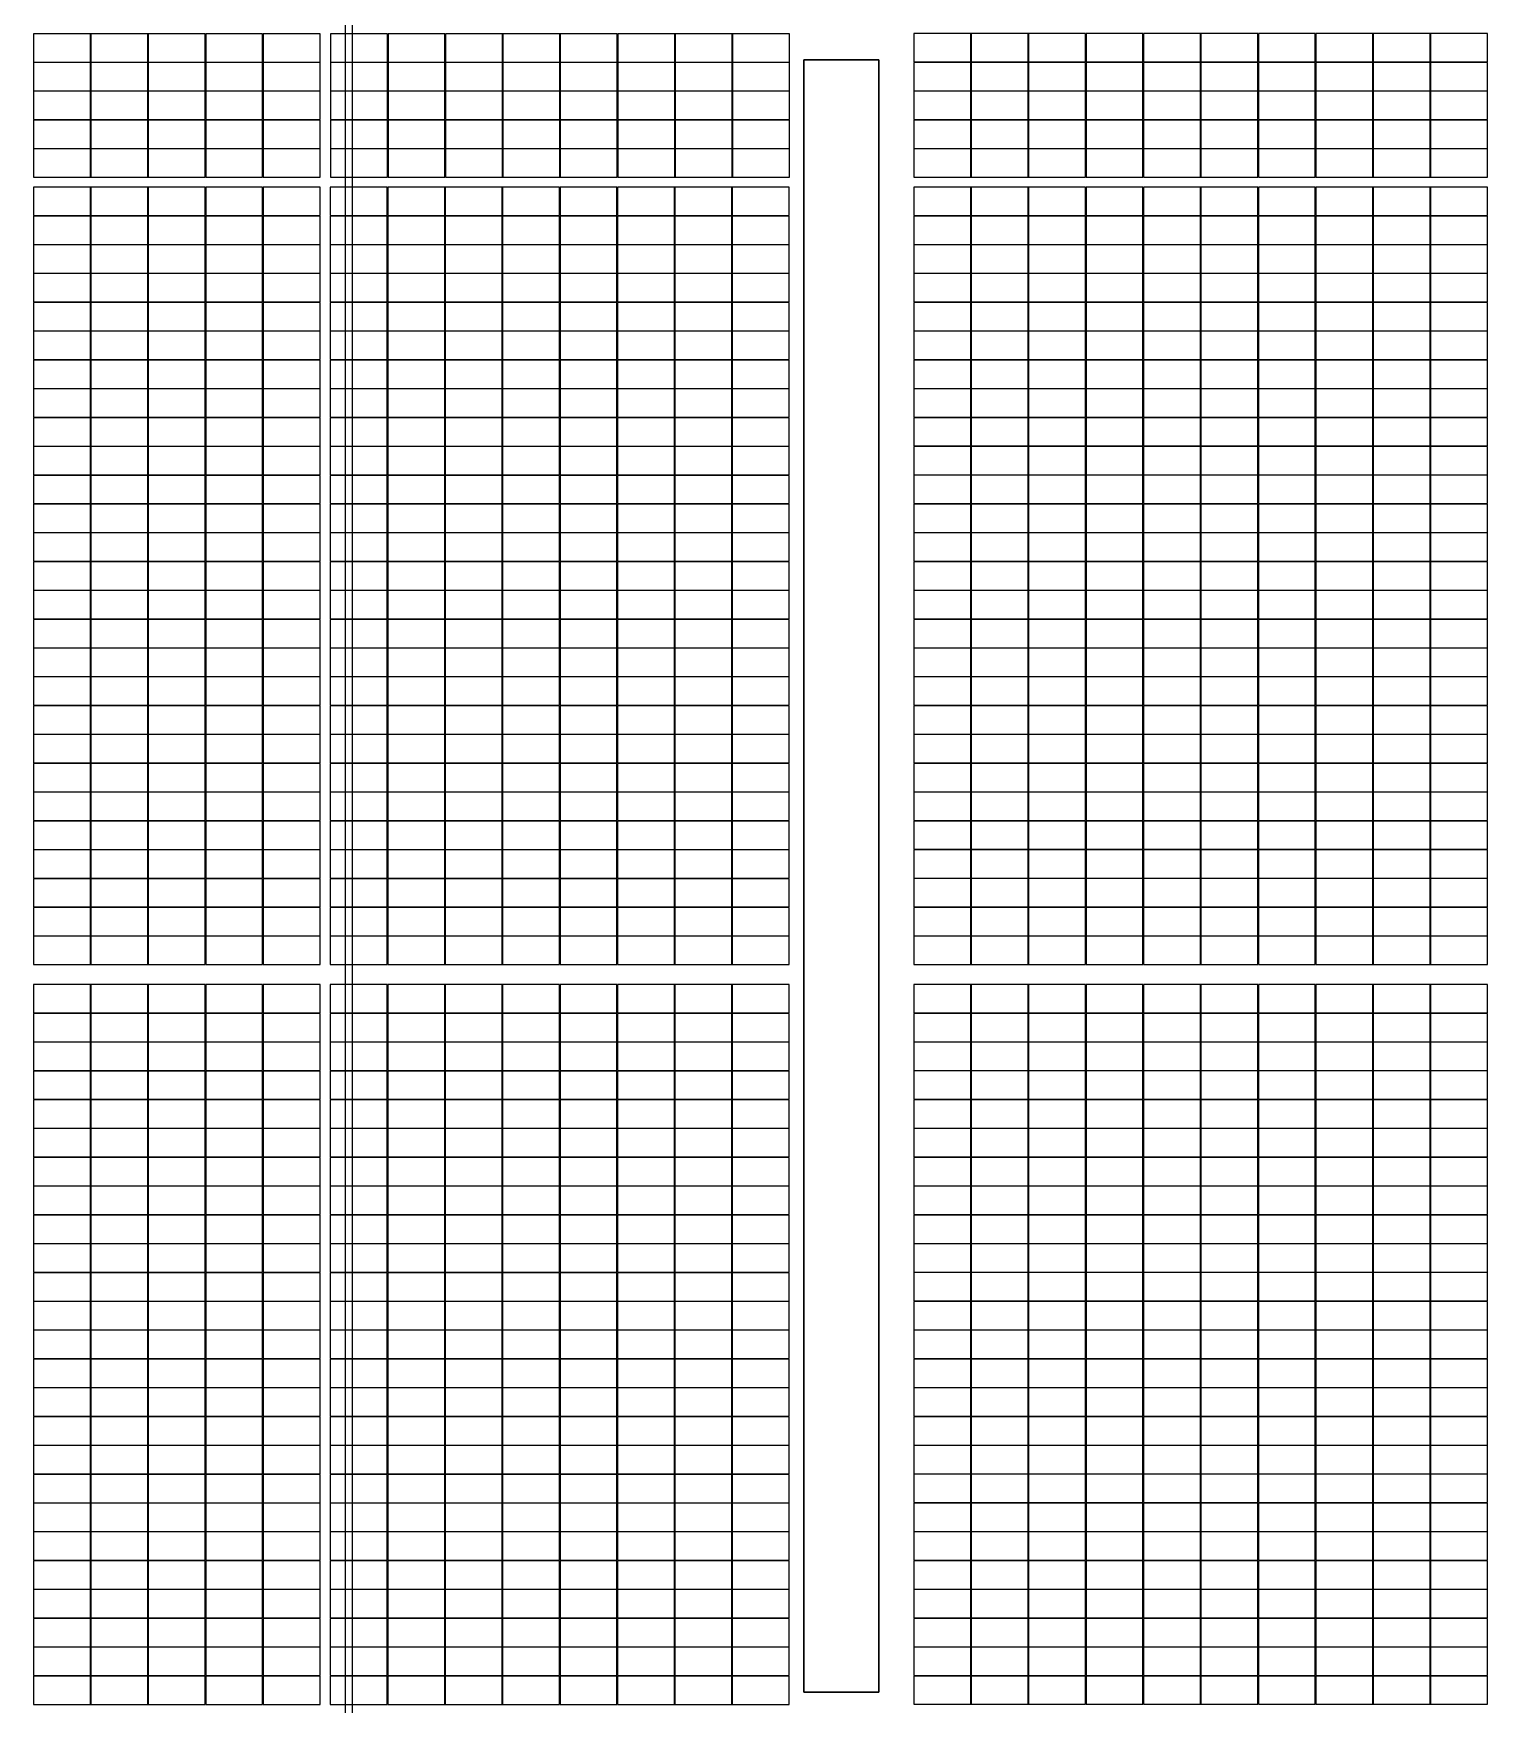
# Model space of a CAD drawing. Header units: millimetres. Extents: x 1218 to 2690, y 1163 to 1758.
# Drawn here: x 1601.8 to 1660, y 1419.1 to 1485.9 of the extents above; entities that cross this region are included whole.
import ezdxf

# ---------------------------------------------------------------- set-up
doc = ezdxf.new("R2010")
doc.units = ezdxf.units.MM
for name, color, linetype in [('WALL', 9, 'Continuous'), ('组件', 7, 'ByLayer'), ('障碍物', 7, 'ByLayer')]:
    doc.layers.add(name, color=color, linetype=linetype)

# ---------------------------------------------------------------- blocks, each defined once
blk = doc.blocks.new('DT1')
at = {"layer": 'WALL'}
blk.add_lwpolyline([(407109.9, 1865403.7), (407109.9, 2022803.7), (406809.9, 2022803.7), (406809.9, 1865403.7)], close=True, dxfattribs=at)
blk.add_lwpolyline([(428159.9, 1948503.7), (428159.9, 2013803.7), (425159.9, 2013803.7), (425159.9, 1948503.7), (428159.9, 1948503.7)], dxfattribs=at)
blk = doc.blocks.new('*U586')
at = {"color": 0}
blk.add_polyline3d([(0, 0, 0), (-227.8, 0, 0), (-227.8, -113.3, 5.8), (0, -113.3, 5.8)], close=True, dxfattribs=at)
at = {"flags": 1}
for tag in ['mounting-hole-spacing1', 'mounting-hole-spacing2', 'module-material', 'vmpo', 'voco', 'silicon-material', 'panel-length', 'panel-width', 'panel-height', 'userid', 'theme', 'note', 'name', 'pmax', 'company-name', 'id', 'impo', 'isco']:
    blk.add_attdef(tag, (0, 0), '', height=2.5, dxfattribs=at)
blk = doc.blocks.new('*U587')
at = {"layer": '组件', "color": 231}
for p in [(-26414.3, 7074.4, 1250.4), (-26184.5, 7074.4, 1250.4), (-25954.7, 7074.4, 1250.4), (-25724.9, 7074.4, 1250.4), (-25495.1, 7074.4, 1250.4), (-25225.3, 7074.4, 1250.4), (-24995.5, 7074.4, 1250.4), (-24765.7, 7074.4, 1250.4), (-24535.9, 7074.4, 1250.4), (-24306.1, 7074.4, 1250.4), (-24076.3, 7074.4, 1250.4), (-23846.5, 7074.4, 1250.4), (-23616.7, 7074.4, 1250.4), (-22891.8, 7074.5, 1250.4), (-22662, 7074.5, 1250.4), (-22432.2, 7074.5, 1250.4), (-22202.4, 7074.5, 1250.4), (-21972.6, 7074.5, 1250.4), (-21742.8, 7074.5, 1250.4), (-21513, 7074.5, 1250.4), (-21283.2, 7074.5, 1250.4), (-26414.3, 6959.1, 1256.3), (-26184.5, 6959.1, 1256.3), (-25954.7, 6959.1, 1256.3), (-25724.9, 6959.1, 1256.3), (-25495.1, 6959.1, 1256.3), (-25225.3, 6959.1, 1256.3), (-24995.5, 6959.1, 1256.3), (-24765.7, 6959.1, 1256.3), (-24535.9, 6959.1, 1256.3), (-24306.1, 6959.1, 1256.3), (-24076.3, 6959.1, 1256.3), (-23846.5, 6959.1, 1256.3), (-23616.7, 6959.1, 1256.3), (-22891.8, 6959.2, 1256.3), (-22662, 6959.2, 1256.3), (-22432.2, 6959.2, 1256.3), (-22202.4, 6959.2, 1256.3), (-21972.6, 6959.2, 1256.3), (-21742.8, 6959.2, 1256.3), (-21513, 6959.2, 1256.3), (-21283.2, 6959.2, 1256.3), (-26414.3, 6843.9, 1262.2), (-26184.5, 6843.9, 1262.2), (-25954.7, 6843.9, 1262.2), (-25724.9, 6843.9, 1262.2), (-25495.1, 6843.9, 1262.2), (-25225.3, 6843.9, 1262.2), (-24995.5, 6843.9, 1262.2), (-24765.7, 6843.9, 1262.2), (-24535.9, 6843.9, 1262.2), (-24306.1, 6843.9, 1262.2), (-24076.3, 6843.9, 1262.2), (-23846.5, 6843.9, 1262.2), (-23616.7, 6843.9, 1262.2), (-22891.8, 6844, 1262.2), (-22662, 6844, 1262.2), (-22432.2, 6844, 1262.2), (-22202.4, 6844, 1262.2), (-21972.6, 6844, 1262.2), (-21742.8, 6844, 1262.2), (-21513, 6844, 1262.2), (-21283.2, 6844, 1262.2), (-26414.3, 6728.6, 1268), (-26184.5, 6728.6, 1268), (-25954.7, 6728.6, 1268), (-25724.9, 6728.6, 1268), (-25495.1, 6728.6, 1268), (-25225.3, 6728.6, 1268), (-24995.5, 6728.6, 1268), (-24765.7, 6728.6, 1268), (-24535.9, 6728.6, 1268), (-24306.1, 6728.6, 1268), (-24076.3, 6728.6, 1268), (-23846.5, 6728.6, 1268), (-23616.7, 6728.6, 1268), (-22891.8, 6728.7, 1268), (-22662, 6728.7, 1268), (-22432.2, 6728.7, 1268), (-22202.4, 6728.7, 1268), (-21972.6, 6728.7, 1268), (-21742.8, 6728.7, 1268), (-21513, 6728.7, 1268), (-21283.2, 6728.7, 1268), (-26414.3, 6613.4, 1273.9), (-26184.5, 6613.4, 1273.9), (-25954.7, 6613.4, 1273.9), (-25724.9, 6613.4, 1273.9), (-25495.1, 6613.4, 1273.9), (-25225.3, 6613.4, 1273.9), (-24995.5, 6613.4, 1273.9), (-24765.7, 6613.4, 1273.9), (-24535.9, 6613.4, 1273.9), (-24306.1, 6613.4, 1273.9), (-24076.3, 6613.4, 1273.9), (-23846.5, 6613.4, 1273.9), (-23616.7, 6613.4, 1273.9), (-22891.8, 6613.5, 1273.9), (-22662, 6613.5, 1273.9), (-22432.2, 6613.5, 1273.9), (-22202.4, 6613.5, 1273.9), (-21972.6, 6613.5, 1273.9), (-21742.8, 6613.5, 1273.9), (-21513, 6613.5, 1273.9), (-21283.2, 6613.5, 1273.9), (-26414.3, 6460.2, 1281.7), (-26184.5, 6460.2, 1281.7), (-25954.7, 6460.2, 1281.7), (-25724.9, 6460.2, 1281.7), (-25495.1, 6460.2, 1281.7), (-25226.4, 6460.2, 1281.7), (-24996.6, 6460.2, 1281.7), (-24766.8, 6460.2, 1281.7), (-24537, 6460.2, 1281.7), (-24307.2, 6460.2, 1281.7), (-24077.4, 6460.2, 1281.7), (-23847.6, 6460.2, 1281.7), (-23617.8, 6460.2, 1281.7), (-22891.8, 6460.3, 1281.7), (-22662, 6460.3, 1281.7), (-22432.2, 6460.3, 1281.7), (-22202.4, 6460.3, 1281.7), (-21972.6, 6460.3, 1281.7), (-21742.8, 6460.3, 1281.7), (-26414.3, 6344.9, 1287.5), (-26184.5, 6344.9, 1287.5), (-25954.7, 6344.9, 1287.5), (-25724.9, 6344.9, 1287.5), (-25495.1, 6344.9, 1287.5), (-25226.4, 6344.9, 1287.5), (-24996.6, 6344.9, 1287.5), (-24766.8, 6344.9, 1287.5), (-24537, 6344.9, 1287.5), (-24307.2, 6344.9, 1287.5), (-24077.4, 6344.9, 1287.5), (-23847.6, 6344.9, 1287.5), (-23617.8, 6344.9, 1287.5), (-22891.8, 6345, 1287.5), (-22662, 6345, 1287.5), (-22432.2, 6345, 1287.5), (-22202.4, 6345, 1287.5), (-21972.6, 6345, 1287.5), (-21742.8, 6345, 1287.5), (-26414.3, 6229.7, 1293.4), (-26184.5, 6229.7, 1293.4), (-25954.7, 6229.7, 1293.4), (-25724.9, 6229.7, 1293.4), (-25495.1, 6229.7, 1293.4), (-25226.4, 6229.7, 1293.4), (-24996.6, 6229.7, 1293.4), (-24766.8, 6229.7, 1293.4), (-24537, 6229.7, 1293.4), (-24307.2, 6229.7, 1293.4), (-24077.4, 6229.7, 1293.4), (-23847.6, 6229.7, 1293.4), (-23617.8, 6229.7, 1293.4), (-22891.8, 6229.8, 1293.4), (-22662, 6229.8, 1293.4), (-22432.2, 6229.8, 1293.4), (-22202.4, 6229.8, 1293.4), (-21972.6, 6229.8, 1293.4), (-21742.8, 6229.8, 1293.4), (-26414.3, 6114.4, 1299.2), (-26184.5, 6114.4, 1299.2), (-25954.7, 6114.4, 1299.2), (-25724.9, 6114.4, 1299.2), (-25495.1, 6114.4, 1299.2), (-25226.4, 6114.4, 1299.2), (-24996.6, 6114.4, 1299.2), (-24766.8, 6114.4, 1299.2), (-24537, 6114.4, 1299.2), (-24307.2, 6114.4, 1299.2), (-24077.4, 6114.4, 1299.2), (-23847.6, 6114.4, 1299.2), (-23617.8, 6114.4, 1299.2), (-22891.8, 6114.5, 1299.2), (-22662, 6114.5, 1299.2), (-22432.2, 6114.5, 1299.2), (-22202.4, 6114.5, 1299.2), (-21972.6, 6114.5, 1299.2), (-21742.8, 6114.5, 1299.2), (-26414.3, 5999.2, 1305.1), (-26184.5, 5999.2, 1305.1), (-25954.7, 5999.2, 1305.1), (-25724.9, 5999.2, 1305.1), (-25495.1, 5999.2, 1305.1), (-25226.4, 5999.2, 1305.1), (-24996.6, 5999.2, 1305.1), (-24766.8, 5999.2, 1305.1), (-24537, 5999.2, 1305.1), (-24307.2, 5999.2, 1305.1), (-24077.4, 5999.2, 1305.1), (-23847.6, 5999.2, 1305.1), (-23617.8, 5999.2, 1305.1), (-22891.8, 5999.3, 1305.1), (-22662, 5999.3, 1305.1), (-22432.2, 5999.3, 1305.1), (-22202.4, 5999.3, 1305.1), (-21972.6, 5999.3, 1305.1), (-21742.8, 5999.3, 1305.1), (-26414.3, 5883.9, 1310.9), (-26184.5, 5883.9, 1310.9), (-25954.7, 5883.9, 1310.9), (-25724.9, 5883.9, 1310.9), (-25495.1, 5883.9, 1310.9), (-25226.4, 5883.9, 1310.9), (-24996.6, 5883.9, 1310.9), (-24766.8, 5883.9, 1310.9), (-24537, 5883.9, 1310.9), (-24307.2, 5883.9, 1310.9), (-24077.4, 5883.9, 1310.9), (-23847.6, 5883.9, 1310.9), (-23617.8, 5883.9, 1310.9), (-22891.8, 5884, 1310.9), (-22662, 5884, 1310.9), (-22432.2, 5884, 1310.9), (-22202.4, 5884, 1310.9), (-21972.6, 5884, 1310.9), (-21742.8, 5884, 1310.9), (-26414.3, 5768.7, 1316.8), (-26184.5, 5768.7, 1316.8), (-25954.7, 5768.7, 1316.8), (-25724.9, 5768.7, 1316.8), (-25495.1, 5768.7, 1316.8), (-25226.4, 5768.7, 1316.8), (-24996.6, 5768.7, 1316.8), (-24766.8, 5768.7, 1316.8), (-24537, 5768.7, 1316.8), (-24307.2, 5768.7, 1316.8), (-24077.4, 5768.7, 1316.8), (-23847.6, 5768.7, 1316.8), (-23617.8, 5768.7, 1316.8), (-22891.8, 5768.8, 1316.8), (-22662, 5768.8, 1316.8), (-22432.2, 5768.8, 1316.8), (-22202.4, 5768.8, 1316.8), (-21972.6, 5768.8, 1316.8), (-21742.8, 5768.8, 1316.8), (-26414.3, 5653.4, 1322.7), (-26184.5, 5653.4, 1322.7), (-25954.7, 5653.4, 1322.7), (-25724.9, 5653.4, 1322.7), (-25495.1, 5653.4, 1322.7), (-25226.4, 5653.4, 1322.7), (-24996.6, 5653.4, 1322.7), (-24766.8, 5653.4, 1322.7), (-24537, 5653.4, 1322.7), (-24307.2, 5653.4, 1322.7), (-24077.4, 5653.4, 1322.7), (-23847.6, 5653.4, 1322.7), (-23617.8, 5653.4, 1322.7), (-22891.8, 5653.5, 1322.7), (-22662, 5653.5, 1322.7), (-22432.2, 5653.5, 1322.7), (-22202.4, 5653.5, 1322.7), (-21972.6, 5653.5, 1322.7), (-21742.8, 5653.5, 1322.7), (-26414.3, 5538.2, 1328.5), (-26184.5, 5538.2, 1328.5), (-25954.7, 5538.2, 1328.5), (-25724.9, 5538.2, 1328.5), (-25495.1, 5538.2, 1328.5), (-25226.4, 5538.2, 1328.5), (-24996.6, 5538.2, 1328.5), (-24766.8, 5538.2, 1328.5), (-24537, 5538.2, 1328.5), (-24307.2, 5538.2, 1328.5), (-24077.4, 5538.2, 1328.5), (-23847.6, 5538.2, 1328.5), (-23617.8, 5538.2, 1328.5), (-22891.8, 5538.3, 1328.5), (-22662, 5538.3, 1328.5), (-22432.2, 5538.3, 1328.5), (-22202.4, 5538.3, 1328.5), (-21972.6, 5538.3, 1328.5), (-21742.8, 5538.3, 1328.5), (-26414.3, 5422.9, 1334.4), (-26184.5, 5422.9, 1334.4), (-25954.7, 5422.9, 1334.4), (-25724.9, 5422.9, 1334.4), (-25495.1, 5422.9, 1334.4), (-25226.4, 5422.9, 1334.4), (-24996.6, 5422.9, 1334.4), (-24766.8, 5422.9, 1334.4), (-24537, 5422.9, 1334.4), (-24307.2, 5422.9, 1334.4), (-24077.4, 5422.9, 1334.4), (-23847.6, 5422.9, 1334.4), (-23617.8, 5422.9, 1334.4), (-22891.8, 5423, 1334.4), (-22662, 5423, 1334.4), (-22432.2, 5423, 1334.4), (-22202.4, 5423, 1334.4), (-21972.6, 5423, 1334.4), (-21742.8, 5423, 1334.4), (-26414.3, 5307.6, 1340.2), (-26184.5, 5307.6, 1340.2), (-25954.7, 5307.6, 1340.2), (-25724.9, 5307.6, 1340.2), (-25495.1, 5307.6, 1340.2), (-25226.4, 5307.6, 1340.2), (-24996.6, 5307.6, 1340.2), (-24766.8, 5307.6, 1340.2), (-24537, 5307.6, 1340.2), (-24307.2, 5307.6, 1340.2), (-24077.4, 5307.6, 1340.2), (-23847.6, 5307.6, 1340.2), (-23617.8, 5307.6, 1340.2), (-22891.8, 5307.8, 1340.2), (-22662, 5307.8, 1340.2), (-22432.2, 5307.8, 1340.2), (-22202.4, 5307.8, 1340.2), (-21972.6, 5307.8, 1340.2), (-21742.8, 5307.8, 1340.2), (-26414.3, 5192.4, 1346.1), (-26184.5, 5192.4, 1346.1), (-25954.7, 5192.4, 1346.1), (-25724.9, 5192.4, 1346.1), (-25495.1, 5192.4, 1346.1), (-25226.4, 5192.4, 1346.1), (-24996.6, 5192.4, 1346.1), (-24766.8, 5192.4, 1346.1), (-24537, 5192.4, 1346.1), (-24307.2, 5192.4, 1346.1), (-24077.4, 5192.4, 1346.1), (-23847.6, 5192.4, 1346.1), (-23617.8, 5192.4, 1346.1), (-22891.8, 5192.5, 1346.1), (-22662, 5192.5, 1346.1), (-22432.2, 5192.5, 1346.1), (-22202.4, 5192.5, 1346.1), (-21972.6, 5192.5, 1346.1), (-21742.8, 5192.5, 1346.1), (-26414.3, 5077.1, 1352), (-26184.5, 5077.1, 1352), (-25954.7, 5077.1, 1352), (-25724.9, 5077.1, 1352), (-25495.1, 5077.1, 1352), (-25226.4, 5077.1, 1352), (-24996.6, 5077.1, 1352), (-24766.8, 5077.1, 1352), (-24537, 5077.1, 1352), (-24307.2, 5077.1, 1352), (-24077.4, 5077.1, 1352), (-23847.6, 5077.1, 1352), (-23617.8, 5077.1, 1352), (-22891.8, 5077.3, 1352), (-22662, 5077.3, 1352), (-22432.2, 5077.3, 1352), (-22202.4, 5077.3, 1352), (-21972.6, 5077.3, 1352), (-21742.8, 5077.3, 1352), (-26414.3, 4961.9, 1357.8), (-26184.5, 4961.9, 1357.8), (-25954.7, 4961.9, 1357.8), (-25724.9, 4961.9, 1357.8), (-25495.1, 4961.9, 1357.8), (-25226.4, 4961.9, 1357.8), (-24996.6, 4961.9, 1357.8), (-24766.8, 4961.9, 1357.8), (-24537, 4961.9, 1357.8), (-24307.2, 4961.9, 1357.8), (-24077.4, 4961.9, 1357.8), (-23847.6, 4961.9, 1357.8), (-23617.8, 4961.9, 1357.8), (-22891.8, 4962, 1357.8), (-22662, 4962, 1357.8), (-22432.2, 4962, 1357.8), (-22202.4, 4962, 1357.8), (-21972.6, 4962, 1357.8), (-21742.8, 4962, 1357.8), (-26414.3, 4846.6, 1363.7), (-26184.5, 4846.6, 1363.7), (-25954.7, 4846.6, 1363.7), (-25724.9, 4846.6, 1363.7), (-25495.1, 4846.6, 1363.7), (-25226.4, 4846.6, 1363.7), (-24996.6, 4846.6, 1363.7), (-24766.8, 4846.6, 1363.7), (-24537, 4846.6, 1363.7), (-24307.2, 4846.6, 1363.7), (-24077.4, 4846.6, 1363.7), (-23847.6, 4846.6, 1363.7), (-23617.8, 4846.6, 1363.7), (-22891.8, 4846.8, 1363.7), (-22662, 4846.8, 1363.7), (-22432.2, 4846.8, 1363.7), (-22202.4, 4846.8, 1363.7), (-21972.6, 4846.8, 1363.7), (-21742.8, 4846.8, 1363.7), (-26414.3, 4731.4, 1369.5), (-26184.5, 4731.4, 1369.5), (-25954.7, 4731.4, 1369.5), (-25724.9, 4731.4, 1369.5), (-25495.1, 4731.4, 1369.5), (-25226.4, 4731.4, 1369.5), (-24996.6, 4731.4, 1369.5), (-24766.8, 4731.4, 1369.5), (-24537, 4731.4, 1369.5), (-24307.2, 4731.4, 1369.5), (-24077.4, 4731.4, 1369.5), (-23847.6, 4731.4, 1369.5), (-23617.8, 4731.4, 1369.5), (-22891.8, 4731.5, 1369.5), (-22662, 4731.5, 1369.5), (-22432.2, 4731.5, 1369.5), (-22202.4, 4731.5, 1369.5), (-21972.6, 4731.5, 1369.5), (-21742.8, 4731.5, 1369.5), (-26414.3, 4616.1, 1375.4), (-26184.5, 4616.1, 1375.4), (-25954.7, 4616.1, 1375.4), (-25724.9, 4616.1, 1375.4), (-25495.1, 4616.1, 1375.4), (-25226.4, 4616.1, 1375.4), (-24996.6, 4616.1, 1375.4), (-24766.8, 4616.1, 1375.4), (-24537, 4616.1, 1375.4), (-24307.2, 4616.1, 1375.4), (-24077.4, 4616.1, 1375.4), (-23847.6, 4616.1, 1375.4), (-23617.8, 4616.1, 1375.4), (-22891.8, 4616.3, 1375.4), (-22662, 4616.3, 1375.4), (-22432.2, 4616.3, 1375.4), (-22202.4, 4616.3, 1375.4), (-21972.6, 4616.3, 1375.4), (-21742.8, 4616.3, 1375.4), (-26414.3, 4500.9, 1381.3), (-26184.5, 4500.9, 1381.3), (-25954.7, 4500.9, 1381.3), (-25724.9, 4500.9, 1381.3), (-25495.1, 4500.9, 1381.3), (-25226.4, 4500.9, 1381.3), (-24996.6, 4500.9, 1381.3), (-24766.8, 4500.9, 1381.3), (-24537, 4500.9, 1381.3), (-24307.2, 4500.9, 1381.3), (-24077.4, 4500.9, 1381.3), (-23847.6, 4500.9, 1381.3), (-23617.8, 4500.9, 1381.3), (-22891.8, 4501, 1381.2), (-22662, 4501, 1381.2), (-22432.2, 4501, 1381.2), (-22202.4, 4501, 1381.2), (-21972.6, 4501, 1381.2), (-21742.8, 4501, 1381.2), (-26414.3, 4385.6, 1387.1), (-26184.5, 4385.6, 1387.1), (-25954.7, 4385.6, 1387.1), (-25724.9, 4385.6, 1387.1), (-25495.1, 4385.6, 1387.1), (-25226.4, 4385.6, 1387.1), (-24996.6, 4385.6, 1387.1), (-24766.8, 4385.6, 1387.1), (-24537, 4385.6, 1387.1), (-24307.2, 4385.6, 1387.1), (-24077.4, 4385.6, 1387.1), (-23847.6, 4385.6, 1387.1), (-23617.8, 4385.6, 1387.1), (-22891.8, 4385.8, 1387.1), (-22662, 4385.8, 1387.1), (-22432.2, 4385.8, 1387.1), (-22202.4, 4385.8, 1387.1), (-21972.6, 4385.8, 1387.1), (-21742.8, 4385.8, 1387.1), (-26414.3, 4270.4, 1393), (-26184.5, 4270.4, 1393), (-25954.7, 4270.4, 1393), (-25724.9, 4270.4, 1393), (-25495.1, 4270.4, 1393), (-25226.4, 4270.4, 1393), (-24996.6, 4270.4, 1393), (-24766.8, 4270.4, 1393), (-24537, 4270.4, 1393), (-24307.2, 4270.4, 1393), (-24077.4, 4270.4, 1393), (-23847.6, 4270.4, 1393), (-23617.8, 4270.4, 1393), (-22891.8, 4270.5, 1393), (-22662, 4270.5, 1393), (-22432.2, 4270.5, 1393), (-22202.4, 4270.5, 1393), (-21972.6, 4270.5, 1393), (-21742.8, 4270.5, 1393), (-26414.3, 4155.1, 1398.8), (-26184.5, 4155.1, 1398.8), (-25954.7, 4155.1, 1398.8), (-25724.9, 4155.1, 1398.8), (-25495.1, 4155.1, 1398.8), (-25226.4, 4155.1, 1398.8), (-24996.6, 4155.1, 1398.8), (-24766.8, 4155.1, 1398.8), (-24537, 4155.1, 1398.8), (-24307.2, 4155.1, 1398.8), (-24077.4, 4155.1, 1398.8), (-23847.6, 4155.1, 1398.8), (-23617.8, 4155.1, 1398.8), (-22891.8, 4155.3, 1398.8), (-22662, 4155.3, 1398.8), (-22432.2, 4155.3, 1398.8), (-22202.4, 4155.3, 1398.8), (-21972.6, 4155.3, 1398.8), (-21742.8, 4155.3, 1398.8), (-26414.3, 4039.9, 1404.7), (-26184.5, 4039.9, 1404.7), (-25954.7, 4039.9, 1404.7), (-25724.9, 4039.9, 1404.7), (-25495.1, 4039.9, 1404.7), (-25226.4, 4039.9, 1404.7), (-24996.6, 4039.9, 1404.7), (-24766.8, 4039.9, 1404.7), (-24537, 4039.9, 1404.7), (-24307.2, 4039.9, 1404.7), (-24077.4, 4039.9, 1404.7), (-23847.6, 4039.9, 1404.7), (-23617.8, 4039.9, 1404.7), (-22891.8, 4040, 1404.7), (-22662, 4040, 1404.7), (-22432.2, 4040, 1404.7), (-22202.4, 4040, 1404.7), (-21972.6, 4040, 1404.7), (-21742.8, 4040, 1404.7), (-26414.3, 3924.6, 1410.5), (-26184.5, 3924.6, 1410.5), (-25954.7, 3924.6, 1410.5), (-25724.9, 3924.6, 1410.5), (-25495.1, 3924.6, 1410.5), (-25226.4, 3924.6, 1410.5), (-24996.6, 3924.6, 1410.5), (-24766.8, 3924.6, 1410.5), (-24537, 3924.6, 1410.5), (-24307.2, 3924.6, 1410.5), (-24077.4, 3924.6, 1410.5), (-23847.6, 3924.6, 1410.5), (-23617.8, 3924.6, 1410.5), (-22891.8, 3924.8, 1410.5), (-22662, 3924.8, 1410.5), (-22432.2, 3924.8, 1410.5), (-22202.4, 3924.8, 1410.5), (-21972.6, 3924.8, 1410.5), (-21742.8, 3924.8, 1410.5), (-26414.3, 3809.4, 1416.4), (-26184.5, 3809.4, 1416.4), (-25954.7, 3809.4, 1416.4), (-25724.9, 3809.4, 1416.4), (-25495.1, 3809.4, 1416.4), (-25226.4, 3809.4, 1416.4), (-24996.6, 3809.4, 1416.4), (-24766.8, 3809.4, 1416.4), (-24537, 3809.4, 1416.4), (-24307.2, 3809.4, 1416.4), (-24077.4, 3809.4, 1416.4), (-23847.6, 3809.4, 1416.4), (-23617.8, 3809.4, 1416.4), (-22891.8, 3809.5, 1416.4), (-22662, 3809.5, 1416.4), (-22432.2, 3809.5, 1416.4), (-22202.4, 3809.5, 1416.4), (-21972.6, 3809.5, 1416.4), (-21742.8, 3809.5, 1416.4), (-26414.3, 3694.1, 1422.3), (-26184.5, 3694.1, 1422.3), (-25954.7, 3694.1, 1422.3), (-25724.9, 3694.1, 1422.3), (-25495.1, 3694.1, 1422.3), (-25226.4, 3694.1, 1422.3), (-24996.6, 3694.1, 1422.3), (-24766.8, 3694.1, 1422.3), (-24537, 3694.1, 1422.3), (-24307.2, 3694.1, 1422.3), (-24077.4, 3694.1, 1422.3), (-23847.6, 3694.1, 1422.3), (-23617.8, 3694.1, 1422.3), (-22891.8, 3694.3, 1422.3), (-22662, 3694.3, 1422.3), (-22432.2, 3694.3, 1422.3), (-22202.4, 3694.3, 1422.3), (-21972.6, 3694.3, 1422.3), (-21742.8, 3694.3, 1422.3), (-26414.3, 3578.9, 1428.1), (-26184.5, 3578.9, 1428.1), (-25954.7, 3578.9, 1428.1), (-25724.9, 3578.9, 1428.1), (-25495.1, 3578.9, 1428.1), (-25226.4, 3578.9, 1428.1), (-24996.6, 3578.9, 1428.1), (-24766.8, 3578.9, 1428.1), (-24537, 3578.9, 1428.1), (-24307.2, 3578.9, 1428.1), (-24077.4, 3578.9, 1428.1), (-23847.6, 3578.9, 1428.1), (-23617.8, 3578.9, 1428.1), (-22891.8, 3579, 1428.1), (-22662, 3579, 1428.1), (-22432.2, 3579, 1428.1), (-22202.4, 3579, 1428.1), (-21972.6, 3579, 1428.1), (-21742.8, 3579, 1428.1), (-26414.3, 3463.6, 1434), (-26184.5, 3463.6, 1434), (-25954.7, 3463.6, 1434), (-25724.9, 3463.6, 1434), (-25495.1, 3463.6, 1434), (-25226.4, 3463.6, 1434), (-24996.6, 3463.6, 1434), (-24766.8, 3463.6, 1434), (-24537, 3463.6, 1434), (-24307.2, 3463.6, 1434), (-24077.4, 3463.6, 1434), (-23847.6, 3463.6, 1434), (-23617.8, 3463.6, 1434), (-22891.8, 3463.8, 1434), (-22662, 3463.8, 1434), (-22432.2, 3463.8, 1434), (-22202.4, 3463.8, 1434), (-21972.6, 3463.8, 1434), (-21742.8, 3463.8, 1434), (-26414.3, 3270.4, 1443.8), (-26184.5, 3270.4, 1443.8), (-25954.7, 3270.4, 1443.8), (-25724.9, 3270.4, 1443.8), (-25495.1, 3270.4, 1443.8), (-25226.4, 3270.4, 1443.8), (-24996.6, 3270.4, 1443.8), (-24766.8, 3270.4, 1443.8), (-24537, 3270.4, 1443.8), (-24307.2, 3270.4, 1443.8), (-24077.4, 3270.4, 1443.8), (-23847.6, 3270.4, 1443.8), (-23617.8, 3270.4, 1443.8), (-22891.8, 3270.6, 1443.8), (-22662, 3270.6, 1443.8), (-22432.2, 3270.6, 1443.8), (-22202.4, 3270.6, 1443.8), (-21972.6, 3270.6, 1443.8), (-26414.3, 3155.2, 1449.6), (-26184.5, 3155.2, 1449.6), (-25954.7, 3155.2, 1449.6), (-25724.9, 3155.2, 1449.6), (-25495.1, 3155.2, 1449.6), (-25226.4, 3155.2, 1449.6), (-24996.6, 3155.2, 1449.6), (-24766.8, 3155.2, 1449.6), (-24537, 3155.2, 1449.6), (-24307.2, 3155.2, 1449.6), (-24077.4, 3155.2, 1449.6), (-23847.6, 3155.2, 1449.6), (-23617.8, 3155.2, 1449.6), (-22891.8, 3155.3, 1449.6), (-22662, 3155.3, 1449.6), (-22432.2, 3155.3, 1449.6), (-22202.4, 3155.3, 1449.6), (-21972.6, 3155.3, 1449.6), (-26414.3, 3039.9, 1455.5), (-26184.5, 3039.9, 1455.5), (-25954.7, 3039.9, 1455.5), (-25724.9, 3039.9, 1455.5), (-25495.1, 3039.9, 1455.5), (-25226.4, 3039.9, 1455.5), (-24996.6, 3039.9, 1455.5), (-24766.8, 3039.9, 1455.5), (-24537, 3039.9, 1455.5), (-24307.2, 3039.9, 1455.5), (-24077.4, 3039.9, 1455.5), (-23847.6, 3039.9, 1455.5), (-23617.8, 3039.9, 1455.5), (-22891.8, 3040.1, 1455.5), (-22662, 3040.1, 1455.5), (-22432.2, 3040.1, 1455.5), (-22202.4, 3040.1, 1455.5), (-21972.6, 3040.1, 1455.5), (-26414.3, 2924.7, 1461.4), (-26184.5, 2924.7, 1461.4), (-25954.7, 2924.7, 1461.4), (-25724.9, 2924.7, 1461.4), (-25495.1, 2924.7, 1461.4), (-25226.4, 2924.7, 1461.4), (-24996.6, 2924.7, 1461.4), (-24766.8, 2924.7, 1461.4), (-24537, 2924.7, 1461.4), (-24307.2, 2924.7, 1461.4), (-24077.4, 2924.7, 1461.4), (-23847.6, 2924.7, 1461.4), (-23617.8, 2924.7, 1461.4), (-22891.8, 2924.8, 1461.3), (-22662, 2924.8, 1461.3), (-22432.2, 2924.8, 1461.3), (-22202.4, 2924.8, 1461.3), (-21972.6, 2924.8, 1461.3), (-26414.3, 2809.4, 1467.2), (-26184.5, 2809.4, 1467.2), (-25954.7, 2809.4, 1467.2), (-25724.9, 2809.4, 1467.2), (-25495.1, 2809.4, 1467.2), (-25226.4, 2809.4, 1467.2), (-24996.6, 2809.4, 1467.2), (-24766.8, 2809.4, 1467.2), (-24537, 2809.4, 1467.2), (-24307.2, 2809.4, 1467.2), (-24077.4, 2809.4, 1467.2), (-23847.6, 2809.4, 1467.2), (-23617.8, 2809.4, 1467.2), (-22891.8, 2809.5, 1467.2), (-22662, 2809.5, 1467.2), (-22432.2, 2809.5, 1467.2), (-22202.4, 2809.5, 1467.2), (-21972.6, 2809.5, 1467.2), (-26414.3, 2694.2, 1473.1), (-26184.5, 2694.2, 1473.1), (-25954.7, 2694.2, 1473.1), (-25724.9, 2694.2, 1473.1), (-25495.1, 2694.2, 1473.1), (-25226.4, 2694.2, 1473.1), (-24996.6, 2694.2, 1473.1), (-24766.8, 2694.2, 1473.1), (-24537, 2694.2, 1473.1), (-24307.2, 2694.2, 1473.1), (-24077.4, 2694.2, 1473.1), (-23847.6, 2694.2, 1473.1), (-23617.8, 2694.2, 1473.1), (-22891.8, 2694.3, 1473.1), (-22662, 2694.3, 1473.1), (-22432.2, 2694.3, 1473.1), (-22202.4, 2694.3, 1473.1), (-21972.6, 2694.3, 1473.1), (-26414.3, 2578.9, 1478.9), (-26184.5, 2578.9, 1478.9), (-25954.7, 2578.9, 1478.9), (-25724.9, 2578.9, 1478.9), (-25495.1, 2578.9, 1478.9), (-25226.4, 2578.9, 1478.9), (-24996.6, 2578.9, 1478.9), (-24766.8, 2578.9, 1478.9), (-24537, 2578.9, 1478.9), (-24307.2, 2578.9, 1478.9), (-24077.4, 2578.9, 1478.9), (-23847.6, 2578.9, 1478.9), (-23617.8, 2578.9, 1478.9), (-22891.8, 2579, 1478.9), (-22662, 2579, 1478.9), (-22432.2, 2579, 1478.9), (-22202.4, 2579, 1478.9), (-21972.6, 2579, 1478.9), (-26414.3, 2463.7, 1484.8), (-26184.5, 2463.7, 1484.8), (-25954.7, 2463.7, 1484.8), (-25724.9, 2463.7, 1484.8), (-25495.1, 2463.7, 1484.8), (-25226.4, 2463.7, 1484.8), (-24996.6, 2463.7, 1484.8), (-24766.8, 2463.7, 1484.8), (-24537, 2463.7, 1484.8), (-24307.2, 2463.7, 1484.8), (-24077.4, 2463.7, 1484.8), (-23847.6, 2463.7, 1484.8), (-23617.8, 2463.7, 1484.8), (-22891.8, 2463.8, 1484.8), (-22662, 2463.8, 1484.8), (-22432.2, 2463.8, 1484.8), (-22202.4, 2463.8, 1484.8), (-21972.6, 2463.8, 1484.8), (-26414.3, 2348.4, 1490.6), (-26184.5, 2348.4, 1490.6), (-25954.7, 2348.4, 1490.6), (-25724.9, 2348.4, 1490.6), (-25495.1, 2348.4, 1490.6), (-25226.4, 2348.4, 1490.6), (-24996.6, 2348.4, 1490.6), (-24766.8, 2348.4, 1490.6), (-24537, 2348.4, 1490.6), (-24307.2, 2348.4, 1490.6), (-24077.4, 2348.4, 1490.6), (-23847.6, 2348.4, 1490.6), (-23617.8, 2348.4, 1490.6), (-22891.8, 2348.5, 1490.6), (-22662, 2348.5, 1490.6), (-22432.2, 2348.5, 1490.6), (-22202.4, 2348.5, 1490.6), (-21972.6, 2348.5, 1490.6), (-26414.3, 2233.2, 1496.5), (-26184.5, 2233.2, 1496.5), (-25954.7, 2233.2, 1496.5), (-25724.9, 2233.2, 1496.5), (-25495.1, 2233.2, 1496.5), (-25226.4, 2233.2, 1496.5), (-24996.6, 2233.2, 1496.5), (-24766.8, 2233.2, 1496.5), (-24537, 2233.2, 1496.5), (-24307.2, 2233.2, 1496.5), (-24077.4, 2233.2, 1496.5), (-23847.6, 2233.2, 1496.5), (-23617.8, 2233.2, 1496.5), (-22891.8, 2233.3, 1496.5), (-22662, 2233.3, 1496.5), (-22432.2, 2233.3, 1496.5), (-22202.4, 2233.3, 1496.5), (-21972.6, 2233.3, 1496.5), (-26414.3, 2117.9, 1502.4), (-26184.5, 2117.9, 1502.4), (-25954.7, 2117.9, 1502.4), (-25724.9, 2117.9, 1502.4), (-25495.1, 2117.9, 1502.4), (-25226.4, 2117.9, 1502.4), (-24996.6, 2117.9, 1502.4), (-24766.8, 2117.9, 1502.4), (-24537, 2117.9, 1502.4), (-24307.2, 2117.9, 1502.4), (-24077.4, 2117.9, 1502.4), (-23847.6, 2117.9, 1502.4), (-23617.8, 2117.9, 1502.4), (-22891.8, 2118, 1502.4), (-22662, 2118, 1502.4), (-22432.2, 2118, 1502.4), (-22202.4, 2118, 1502.4), (-21972.6, 2118, 1502.4), (-26414.3, 2002.7, 1508.2), (-26184.5, 2002.7, 1508.2), (-25954.7, 2002.7, 1508.2), (-25724.9, 2002.7, 1508.2), (-25495.1, 2002.7, 1508.2), (-25226.4, 2002.7, 1508.2), (-24996.6, 2002.7, 1508.2), (-24766.8, 2002.7, 1508.2), (-24537, 2002.7, 1508.2), (-24307.2, 2002.7, 1508.2), (-24077.4, 2002.7, 1508.2), (-23847.6, 2002.7, 1508.2), (-23617.8, 2002.7, 1508.2), (-22891.8, 2002.8, 1508.2), (-22662, 2002.8, 1508.2), (-22432.2, 2002.8, 1508.2), (-22202.4, 2002.8, 1508.2), (-21972.6, 2002.8, 1508.2), (-26414.3, 1887.4, 1514.1), (-26184.5, 1887.4, 1514.1), (-25954.7, 1887.4, 1514.1), (-25724.9, 1887.4, 1514.1), (-25495.1, 1887.4, 1514.1), (-25226.4, 1887.4, 1514.1), (-24996.6, 1887.4, 1514.1), (-24766.8, 1887.4, 1514.1), (-24537, 1887.4, 1514.1), (-24307.2, 1887.4, 1514.1), (-24077.4, 1887.4, 1514.1), (-23847.6, 1887.4, 1514.1), (-23617.8, 1887.4, 1514.1), (-22891.8, 1887.5, 1514.1), (-22662, 1887.5, 1514.1), (-22432.2, 1887.5, 1514.1), (-22202.4, 1887.5, 1514.1), (-21972.6, 1887.5, 1514.1), (-26414.3, 1772.2, 1519.9), (-26184.5, 1772.2, 1519.9), (-25954.7, 1772.2, 1519.9), (-25724.9, 1772.2, 1519.9), (-25495.1, 1772.2, 1519.9), (-25226.4, 1772.2, 1519.9), (-24996.6, 1772.2, 1519.9), (-24766.8, 1772.2, 1519.9), (-24537, 1772.2, 1519.9), (-24307.2, 1772.2, 1519.9), (-24077.4, 1772.2, 1519.9), (-23847.6, 1772.2, 1519.9), (-23617.8, 1772.2, 1519.9), (-22891.8, 1772.3, 1519.9), (-22662, 1772.3, 1519.9), (-22432.2, 1772.3, 1519.9), (-22202.4, 1772.3, 1519.9), (-21972.6, 1772.3, 1519.9), (-26414.3, 1656.9, 1525.8), (-26184.5, 1656.9, 1525.8), (-25954.7, 1656.9, 1525.8), (-25724.9, 1656.9, 1525.8), (-25495.1, 1656.9, 1525.8), (-25226.4, 1656.9, 1525.8), (-24996.6, 1656.9, 1525.8), (-24766.8, 1656.9, 1525.8), (-24537, 1656.9, 1525.8), (-24307.2, 1656.9, 1525.8), (-24077.4, 1656.9, 1525.8), (-23847.6, 1656.9, 1525.8), (-23617.8, 1656.9, 1525.8), (-22891.8, 1657, 1525.8), (-22662, 1657, 1525.8), (-22432.2, 1657, 1525.8), (-22202.4, 1657, 1525.8), (-21972.6, 1657, 1525.8), (-26414.3, 1541.7, 1531.7), (-26184.5, 1541.7, 1531.7), (-25954.7, 1541.7, 1531.7), (-25724.9, 1541.7, 1531.7), (-25495.1, 1541.7, 1531.7), (-25226.4, 1541.7, 1531.7), (-24996.6, 1541.7, 1531.7), (-24766.8, 1541.7, 1531.7), (-24537, 1541.7, 1531.7), (-24307.2, 1541.7, 1531.7), (-24077.4, 1541.7, 1531.7), (-23847.6, 1541.7, 1531.7), (-23617.8, 1541.7, 1531.7), (-22891.8, 1541.8, 1531.6), (-22662, 1541.8, 1531.6), (-22432.2, 1541.8, 1531.6), (-22202.4, 1541.8, 1531.6), (-21972.6, 1541.8, 1531.6), (-26414.3, 1426.4, 1537.5), (-26184.5, 1426.4, 1537.5), (-25954.7, 1426.4, 1537.5), (-25724.9, 1426.4, 1537.5), (-25495.1, 1426.4, 1537.5), (-25226.4, 1426.4, 1537.5), (-24996.6, 1426.4, 1537.5), (-24766.8, 1426.4, 1537.5), (-24537, 1426.4, 1537.5), (-24307.2, 1426.4, 1537.5), (-24077.4, 1426.4, 1537.5), (-23847.6, 1426.4, 1537.5), (-23617.8, 1426.4, 1537.5), (-22891.8, 1426.5, 1537.5), (-22662, 1426.5, 1537.5), (-22432.2, 1426.5, 1537.5), (-22202.4, 1426.5, 1537.5), (-21972.6, 1426.5, 1537.5), (-26414.3, 1311.2, 1543.4), (-26184.5, 1311.2, 1543.4), (-25954.7, 1311.2, 1543.4), (-25724.9, 1311.2, 1543.4), (-25495.1, 1311.2, 1543.4), (-25226.4, 1311.2, 1543.4), (-24996.6, 1311.2, 1543.4), (-24766.8, 1311.2, 1543.4), (-24537, 1311.2, 1543.4), (-24307.2, 1311.2, 1543.4), (-24077.4, 1311.2, 1543.4), (-23847.6, 1311.2, 1543.4), (-23617.8, 1311.2, 1543.4), (-22891.8, 1311.3, 1543.4), (-22662, 1311.3, 1543.4), (-22432.2, 1311.3, 1543.4), (-22202.4, 1311.3, 1543.4), (-21972.6, 1311.3, 1543.4), (-26414.3, 1195.9, 1549.2), (-26184.5, 1195.9, 1549.2), (-25954.7, 1195.9, 1549.2), (-25724.9, 1195.9, 1549.2), (-25495.1, 1195.9, 1549.2), (-25226.4, 1195.9, 1549.2), (-24996.6, 1195.9, 1549.2), (-24766.8, 1195.9, 1549.2), (-24537, 1195.9, 1549.2), (-24307.2, 1195.9, 1549.2), (-24077.4, 1195.9, 1549.2), (-23847.6, 1195.9, 1549.2), (-23617.8, 1195.9, 1549.2), (-22891.8, 1196, 1549.2), (-22662, 1196, 1549.2), (-22432.2, 1196, 1549.2), (-22202.4, 1196, 1549.2), (-21972.6, 1196, 1549.2), (-26414.3, 1080.7, 1555.1), (-26184.5, 1080.7, 1555.1), (-25954.7, 1080.7, 1555.1), (-25724.9, 1080.7, 1555.1), (-25495.1, 1080.7, 1555.1), (-25226.4, 1080.7, 1555.1), (-24996.6, 1080.7, 1555.1), (-24766.8, 1080.7, 1555.1), (-24537, 1080.7, 1555.1), (-24307.2, 1080.7, 1555.1), (-24077.4, 1080.7, 1555.1), (-23847.6, 1080.7, 1555.1), (-23617.8, 1080.7, 1555.1), (-22891.8, 1080.8, 1555.1), (-22662, 1080.8, 1555.1), (-22432.2, 1080.8, 1555.1), (-22202.4, 1080.8, 1555.1), (-21972.6, 1080.8, 1555.1), (-26414.3, 965.4, 1560.9), (-26184.5, 965.4, 1560.9), (-25954.7, 965.4, 1560.9), (-25724.9, 965.4, 1560.9), (-25495.1, 965.4, 1560.9), (-25226.4, 965.4, 1560.9), (-24996.6, 965.4, 1560.9), (-24766.8, 965.4, 1560.9), (-24537, 965.4, 1560.9), (-24307.2, 965.4, 1560.9), (-24077.4, 965.4, 1560.9), (-23847.6, 965.4, 1560.9), (-23617.8, 965.4, 1560.9), (-22891.8, 965.5, 1560.9), (-22662, 965.5, 1560.9), (-22432.2, 965.5, 1560.9), (-22202.4, 965.5, 1560.9), (-21972.6, 965.5, 1560.9), (-26414.3, 850.2, 1566.8), (-26184.5, 850.2, 1566.8), (-25954.7, 850.2, 1566.8), (-25724.9, 850.2, 1566.8), (-25495.1, 850.2, 1566.8), (-25226.4, 850.2, 1566.8), (-24996.6, 850.2, 1566.8), (-24766.8, 850.2, 1566.8), (-24537, 850.2, 1566.8), (-24307.2, 850.2, 1566.8), (-24077.4, 850.2, 1566.8), (-23847.6, 850.2, 1566.8), (-23617.8, 850.2, 1566.8), (-22891.8, 850.3, 1566.8), (-22662, 850.3, 1566.8), (-22432.2, 850.3, 1566.8), (-22202.4, 850.3, 1566.8), (-21972.6, 850.3, 1566.8), (-26414.3, 734.9, 1572.7), (-26184.5, 734.9, 1572.7), (-25954.7, 734.9, 1572.7), (-25724.9, 734.9, 1572.7), (-25495.1, 734.9, 1572.7), (-25226.4, 734.9, 1572.7), (-24996.6, 734.9, 1572.7), (-24766.8, 734.9, 1572.7), (-24537, 734.9, 1572.7), (-24307.2, 734.9, 1572.7), (-24077.4, 734.9, 1572.7), (-23847.6, 734.9, 1572.7), (-23617.8, 734.9, 1572.7), (-22891.8, 735, 1572.7), (-22662, 735, 1572.7), (-22432.2, 735, 1572.7), (-22202.4, 735, 1572.7), (-21972.6, 735, 1572.7), (-26414.3, 619.6, 1578.5), (-26184.5, 619.6, 1578.5), (-25954.7, 619.6, 1578.5), (-25724.9, 619.6, 1578.5), (-25495.1, 619.6, 1578.5), (-25226.4, 619.6, 1578.5), (-24996.6, 619.6, 1578.5), (-24766.8, 619.6, 1578.5), (-24537, 619.6, 1578.5), (-24307.2, 619.6, 1578.5), (-24077.4, 619.6, 1578.5), (-23847.6, 619.6, 1578.5), (-23617.8, 619.6, 1578.5), (-22891.8, 619.8, 1578.5), (-22662, 619.8, 1578.5), (-22432.2, 619.8, 1578.5), (-22202.4, 619.8, 1578.5), (-21972.6, 619.8, 1578.5), (-26414.3, 504.4, 1584.4), (-26184.5, 504.4, 1584.4), (-25954.7, 504.4, 1584.4), (-25724.9, 504.4, 1584.4), (-25495.1, 504.4, 1584.4), (-25226.4, 504.4, 1584.4), (-24996.6, 504.4, 1584.4), (-24766.8, 504.4, 1584.4), (-24537, 504.4, 1584.4), (-24307.2, 504.4, 1584.4), (-24077.4, 504.4, 1584.4), (-23847.6, 504.4, 1584.4), (-23617.8, 504.4, 1584.4), (-22891.8, 504.5, 1584.4), (-22662, 504.5, 1584.4), (-22432.2, 504.5, 1584.4), (-22202.4, 504.5, 1584.4), (-21972.6, 504.5, 1584.4)]:
    blk.add_blockref('*U586', p, dxfattribs=at)
at = {"layer": '组件', "color": 2}
for p in [(-21053.4, 7074.5, 1250.4), (-20823.6, 7074.5, 1250.4), (-21053.4, 6959.2, 1256.3), (-20823.6, 6959.2, 1256.3), (-21053.4, 6844, 1262.2), (-20823.6, 6844, 1262.2), (-21053.4, 6728.7, 1268), (-20823.6, 6728.7, 1268), (-21053.4, 6613.5, 1273.9), (-20823.6, 6613.5, 1273.9), (-21513, 6460.3, 1281.7), (-21283.2, 6460.3, 1281.7), (-21053.4, 6460.3, 1281.7), (-20823.6, 6460.3, 1281.7), (-21513, 6345, 1287.5), (-21283.2, 6345, 1287.5), (-21053.4, 6345, 1287.5), (-20823.6, 6345, 1287.5), (-21513, 6229.8, 1293.4), (-21283.2, 6229.8, 1293.4), (-21053.4, 6229.8, 1293.4), (-20823.6, 6229.8, 1293.4), (-21513, 6114.5, 1299.2), (-21283.2, 6114.5, 1299.2), (-21053.4, 6114.5, 1299.2), (-20823.6, 6114.5, 1299.2), (-21513, 5999.3, 1305.1), (-21283.2, 5999.3, 1305.1), (-21053.4, 5999.3, 1305.1), (-20823.6, 5999.3, 1305.1), (-21513, 5884, 1310.9), (-21283.2, 5884, 1310.9), (-21053.4, 5884, 1310.9), (-20823.6, 5884, 1310.9), (-21513, 5768.8, 1316.8), (-21283.2, 5768.8, 1316.8), (-21053.4, 5768.8, 1316.8), (-20823.6, 5768.8, 1316.8), (-21513, 5653.5, 1322.7), (-21283.2, 5653.5, 1322.7), (-21053.4, 5653.5, 1322.7), (-20823.6, 5653.5, 1322.7), (-21513, 5538.3, 1328.5), (-21283.2, 5538.3, 1328.5), (-21053.4, 5538.3, 1328.5), (-20823.6, 5538.3, 1328.5), (-21513, 5423, 1334.4), (-21283.2, 5423, 1334.4), (-21053.4, 5423, 1334.4), (-20823.6, 5423, 1334.4), (-21513, 5307.8, 1340.2), (-21283.2, 5307.8, 1340.2), (-21053.4, 5307.8, 1340.2), (-20823.6, 5307.8, 1340.2), (-21513, 5192.5, 1346.1), (-21283.2, 5192.5, 1346.1), (-21053.4, 5192.5, 1346.1), (-20823.6, 5192.5, 1346.1), (-21513, 5077.3, 1352), (-21283.2, 5077.3, 1352), (-21053.4, 5077.3, 1352), (-20823.6, 5077.3, 1352), (-21513, 4962, 1357.8), (-21283.2, 4962, 1357.8), (-21053.4, 4962, 1357.8), (-20823.6, 4962, 1357.8), (-21513, 4846.8, 1363.7), (-21283.2, 4846.8, 1363.7), (-21053.4, 4846.8, 1363.7), (-20823.6, 4846.8, 1363.7), (-21513, 4731.5, 1369.5), (-21283.2, 4731.5, 1369.5), (-21053.4, 4731.5, 1369.5), (-20823.6, 4731.5, 1369.5), (-21513, 4616.3, 1375.4), (-21283.2, 4616.3, 1375.4), (-21053.4, 4616.3, 1375.4), (-20823.6, 4616.3, 1375.4), (-21513, 4501, 1381.2), (-21283.2, 4501, 1381.2), (-21053.4, 4501, 1381.2), (-20823.6, 4501, 1381.2), (-21513, 4385.8, 1387.1), (-21283.2, 4385.8, 1387.1), (-21053.4, 4385.8, 1387.1), (-20823.6, 4385.8, 1387.1), (-21513, 4270.5, 1393), (-21283.2, 4270.5, 1393), (-21053.4, 4270.5, 1393), (-20823.6, 4270.5, 1393), (-21513, 4155.3, 1398.8), (-21283.2, 4155.3, 1398.8), (-21053.4, 4155.3, 1398.8), (-20823.6, 4155.3, 1398.8), (-21513, 4040, 1404.7), (-21283.2, 4040, 1404.7), (-21053.4, 4040, 1404.7), (-20823.6, 4040, 1404.7), (-21513, 3924.8, 1410.5), (-21283.2, 3924.8, 1410.5), (-21053.4, 3924.8, 1410.5), (-20823.6, 3924.8, 1410.5), (-21513, 3809.5, 1416.4), (-21283.2, 3809.5, 1416.4), (-21053.4, 3809.5, 1416.4), (-20823.6, 3809.5, 1416.4), (-21513, 3694.3, 1422.3), (-21283.2, 3694.3, 1422.3), (-21053.4, 3694.3, 1422.3), (-20823.6, 3694.3, 1422.3), (-21513, 3579, 1428.1), (-21283.2, 3579, 1428.1), (-21053.4, 3579, 1428.1), (-20823.6, 3579, 1428.1), (-21513, 3463.8, 1434), (-21283.2, 3463.8, 1434), (-21053.4, 3463.8, 1434), (-20823.6, 3463.8, 1434), (-21742.8, 3270.6, 1443.8), (-21513, 3270.6, 1443.8), (-21283.2, 3270.6, 1443.8), (-21053.4, 3270.6, 1443.8), (-20823.6, 3270.6, 1443.8), (-21742.8, 3155.3, 1449.6), (-21513, 3155.3, 1449.6), (-21283.2, 3155.3, 1449.6), (-21053.4, 3155.3, 1449.6), (-20823.6, 3155.3, 1449.6), (-21742.8, 3040.1, 1455.5), (-21513, 3040.1, 1455.5), (-21283.2, 3040.1, 1455.5), (-21053.4, 3040.1, 1455.5), (-20823.6, 3040.1, 1455.5), (-21742.8, 2924.8, 1461.3), (-21513, 2924.8, 1461.3), (-21283.2, 2924.8, 1461.3), (-21053.4, 2924.8, 1461.3), (-20823.6, 2924.8, 1461.3), (-21742.8, 2809.5, 1467.2), (-21513, 2809.5, 1467.2), (-21283.2, 2809.5, 1467.2), (-21053.4, 2809.5, 1467.2), (-20823.6, 2809.5, 1467.2), (-21742.8, 2694.3, 1473.1), (-21513, 2694.3, 1473.1), (-21283.2, 2694.3, 1473.1), (-21053.4, 2694.3, 1473.1), (-20823.6, 2694.3, 1473.1), (-21742.8, 2579, 1478.9), (-21513, 2579, 1478.9), (-21283.2, 2579, 1478.9), (-21053.4, 2579, 1478.9), (-20823.6, 2579, 1478.9), (-21742.8, 2463.8, 1484.8), (-21513, 2463.8, 1484.8), (-21283.2, 2463.8, 1484.8), (-21053.4, 2463.8, 1484.8), (-20823.6, 2463.8, 1484.8), (-21742.8, 2348.5, 1490.6), (-21513, 2348.5, 1490.6), (-21283.2, 2348.5, 1490.6), (-21053.4, 2348.5, 1490.6), (-20823.6, 2348.5, 1490.6), (-21742.8, 2233.3, 1496.5), (-21513, 2233.3, 1496.5), (-21283.2, 2233.3, 1496.5), (-21053.4, 2233.3, 1496.5), (-20823.6, 2233.3, 1496.5), (-21742.8, 2118, 1502.4), (-21513, 2118, 1502.4), (-21283.2, 2118, 1502.4), (-21053.4, 2118, 1502.4), (-20823.6, 2118, 1502.4), (-21742.8, 2002.8, 1508.2), (-21513, 2002.8, 1508.2), (-21283.2, 2002.8, 1508.2), (-21053.4, 2002.8, 1508.2), (-20823.6, 2002.8, 1508.2), (-21742.8, 1887.5, 1514.1), (-21513, 1887.5, 1514.1), (-21283.2, 1887.5, 1514.1), (-21053.4, 1887.5, 1514.1), (-20823.6, 1887.5, 1514.1), (-21742.8, 1772.3, 1519.9), (-21513, 1772.3, 1519.9), (-21283.2, 1772.3, 1519.9), (-21053.4, 1772.3, 1519.9), (-20823.6, 1772.3, 1519.9), (-21742.8, 1657, 1525.8), (-21513, 1657, 1525.8), (-21283.2, 1657, 1525.8), (-21053.4, 1657, 1525.8), (-20823.6, 1657, 1525.8), (-21742.8, 1541.8, 1531.6), (-21513, 1541.8, 1531.6), (-21283.2, 1541.8, 1531.6), (-21053.4, 1541.8, 1531.6), (-20823.6, 1541.8, 1531.6), (-21742.8, 1426.5, 1537.5), (-21513, 1426.5, 1537.5), (-21283.2, 1426.5, 1537.5), (-21053.4, 1426.5, 1537.5), (-20823.6, 1426.5, 1537.5), (-21742.8, 1311.3, 1543.4), (-21513, 1311.3, 1543.4), (-21283.2, 1311.3, 1543.4), (-21053.4, 1311.3, 1543.4), (-20823.6, 1311.3, 1543.4), (-21742.8, 1196, 1549.2), (-21513, 1196, 1549.2), (-21283.2, 1196, 1549.2), (-21053.4, 1196, 1549.2), (-20823.6, 1196, 1549.2), (-21742.8, 1080.8, 1555.1), (-21513, 1080.8, 1555.1), (-21283.2, 1080.8, 1555.1), (-21053.4, 1080.8, 1555.1), (-20823.6, 1080.8, 1555.1), (-21742.8, 965.5, 1560.9), (-21513, 965.5, 1560.9), (-21283.2, 965.5, 1560.9), (-21053.4, 965.5, 1560.9), (-20823.6, 965.5, 1560.9), (-21742.8, 850.3, 1566.8), (-21513, 850.3, 1566.8), (-21283.2, 850.3, 1566.8), (-21053.4, 850.3, 1566.8), (-20823.6, 850.3, 1566.8), (-21742.8, 735, 1572.7), (-21513, 735, 1572.7), (-21283.2, 735, 1572.7), (-21053.4, 735, 1572.7), (-20823.6, 735, 1572.7), (-21742.8, 619.8, 1578.5), (-21513, 619.8, 1578.5), (-21283.2, 619.8, 1578.5), (-21053.4, 619.8, 1578.5), (-20823.6, 619.8, 1578.5), (-21742.8, 504.5, 1584.4), (-21513, 504.5, 1584.4), (-21283.2, 504.5, 1584.4), (-21053.4, 504.5, 1584.4), (-20823.6, 504.5, 1584.4)]:
    blk.add_blockref('*U586', p, dxfattribs=at)
at = {"flags": 1}
for tag in ['offset-x', 'offset-y', 'mode', 'tilt', 'azimuth', 'align', 'array-mode', 'panel-x', 'panel-y', 'panel-per-row', 'bracket-type', 'bracket-value', 'row-per-array']:
    blk.add_attdef(tag, (0, 0), '', height=2.5, dxfattribs=at)
blk = doc.blocks.new('*U683')
at = {"layer": '障碍物', "color": 1}
blk.add_polyline3d([(-235600, 69700, 10), (-232600, 69700, 10), (-232600, 4400, 10), (-235600, 4400, 10)], close=True, dxfattribs=at)
at = {"flags": 1}
for tag in ['height', 'shape']:
    blk.add_attdef(tag, (0, 0), '', height=2.5, dxfattribs=at)

msp = doc.modelspace()

# ---------------------------------------------------------------- linework, layer by layer
at = {"layer": '障碍物', "color": 2, "elevation": 12.3}
msp.add_lwpolyline([(1632.621, 1484.85), (1635.621, 1484.85), (1635.621, 1419.55), (1632.621, 1419.55)], close=True, dxfattribs=at)

# ---------------------------------------------------------------- block references
at = {"xscale": 0.001, "yscale": 0.001, "zscale": 0.001}
msp.add_blockref('DT1', (1207.461, -528.954, 12.3), dxfattribs=at)
at = {"layer": '组件', "xscale": 0.01, "yscale": 0.01, "zscale": 0.01}
msp.add_blockref('*U587', (1868.221, 1415.15), dxfattribs=at)
at = {"layer": '障碍物', "xscale": 0.001, "yscale": 0.001, "zscale": 0.001}
msp.add_blockref('*U683', (1868.221, 1415.15), dxfattribs=at)

doc.saveas('drawing.dxf')
